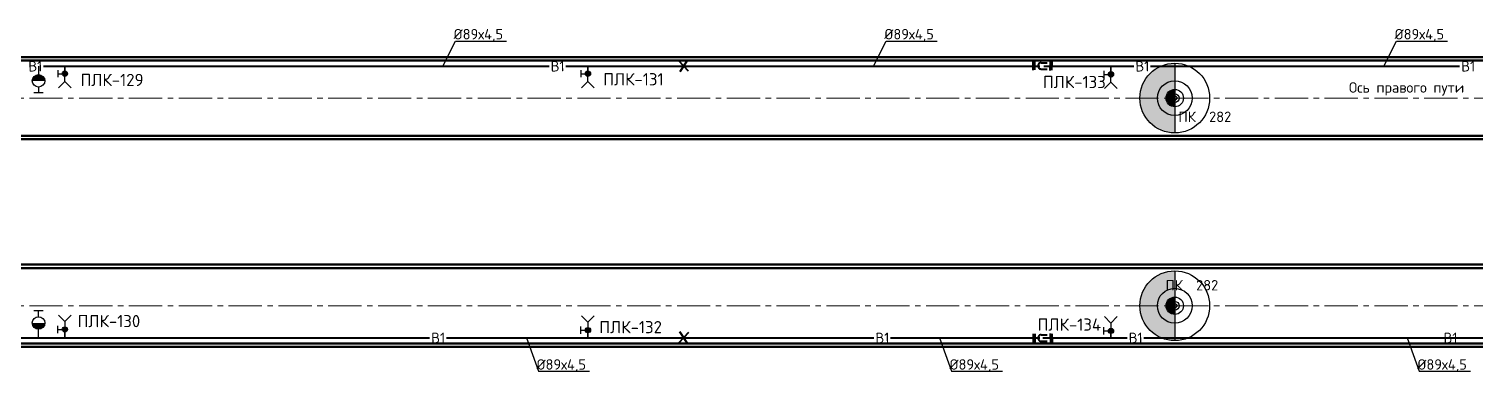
# Paper-space layout 'л2-л8' of a CAD drawing. Header units: millimetres. Extents: x 10032 to 18918, y -3051 to 627.
# Drawn here: x 14213.1 to 14627.9, y 143.4 to 241.9 of the extents above; entities that cross this region are included whole.
import ezdxf

# ---------------------------------------------------------------- set-up
doc = ezdxf.new("R2010")
doc.units = ezdxf.units.MM
doc.header["$LTSCALE"] = 0.5
doc.linetypes.add('CENTER2', pattern=[28.575, 19.05, -3.175, 3.175, -3.175])
for name, color, linetype in [('1_NADPIS', 7, 'Continuous'), ('3_Текст', 7, 'Continuous'), ('ВК_надписи', 7, 'Continuous'), ('ВК_сети', 4, 'Continuous'), ('ГТ_ПК', 2, 'Continuous'), ('ГТ_ПК @ 0.25', 2, 'Continuous'), ('ГТ_ПК @ 0.5', 2, 'Continuous'), ('ГТ_ПК @ 1', 2, 'Continuous'), ('ГТ_ПК @ 2', 2, 'Continuous'), ('ГТ_ПК @ 4', 2, 'Continuous')]:
    doc.layers.add(name, color=color, linetype=linetype)
for name, color, linetype, lineweight in [('1_PK500', 5, 'Continuous', 35), ('А_Конструкции', 4, 'Continuous', 50), ('АР_Оси', 242, 'CENTER2', 18)]:
    doc.layers.add(name, color=color, linetype=linetype, lineweight=lineweight)
doc.styles.add('Стандарт ММП', font='isocpeur.ttf')

# ---------------------------------------------------------------- blocks, each defined once
blk = doc.blocks.new('ПК')
at = {"layer": 'ГТ_ПК'}
blk.add_hatch(color=0, dxfattribs=at).paths.add_polyline_path([(0, -2.5, 0.414214), (2.5, 0, 0.414214), (0, 2.5)])
at = {"layer": 'ГТ_ПК', "color": 0}
blk.add_line((0, -2.5), (0, 2.5), dxfattribs=at)
blk.add_circle((0, 0), 2.5, dxfattribs=at)
blk = doc.blocks.new('*U665')
at = {"layer": 'ГТ_ПК @ 0.25', "extrusion": (9.32183e-09, 7.72587e-22, 1), "xscale": 0.2500000000000061, "yscale": 0.2500000000000053, "zscale": 0.2500000000000053, "rotation": 180}
blk.add_blockref('ПК', (14541.76, 222.06, 0), dxfattribs=at)
at = {"layer": 'ГТ_ПК @ 0.5', "extrusion": (9.32183e-09, 7.72587e-22, 1), "xscale": 0.5000000000000188, "yscale": 0.5000000000000173, "zscale": 0.5000000000000173, "rotation": 180}
blk.add_blockref('ПК', (14541.76, 222.06, 0), dxfattribs=at)
at = {"layer": 'ГТ_ПК @ 1', "extrusion": (9.32183e-09, 7.72587e-22, 1), "rotation": 179.9999999999641}
blk.add_blockref('ПК', (14541.76, 222.06, 0), dxfattribs=at)
at = {"layer": 'ГТ_ПК @ 2', "extrusion": (9.32183e-09, 7.72587e-22, 1), "xscale": 2.000000000000075, "yscale": 2.000000000000069, "zscale": 2.000000000000069, "rotation": 180}
blk.add_blockref('ПК', (14541.76, 222.06, 0), dxfattribs=at)
at = {"layer": 'ГТ_ПК @ 4', "extrusion": (9.32183e-09, 7.72587e-22, 1), "xscale": 4.000000000000097, "yscale": 4.000000000000085, "zscale": 4.000000000000085, "rotation": 180}
blk.add_blockref('ПК', (14541.76, 222.06, 0), dxfattribs=at)
blk = doc.blocks.new('*U668')
at = {"layer": 'ГТ_ПК @ 0.25', "extrusion": (9.32183e-09, 7.72587e-22, 1), "xscale": 0.2500000000000061, "yscale": 0.2500000000000053, "zscale": 0.2500000000000053, "rotation": 180}
blk.add_blockref('ПК', (14541.76, 162.46, 0), dxfattribs=at)
at = {"layer": 'ГТ_ПК @ 0.5', "extrusion": (9.32183e-09, 7.72587e-22, 1), "xscale": 0.5000000000000188, "yscale": 0.5000000000000173, "zscale": 0.5000000000000173, "rotation": 180}
blk.add_blockref('ПК', (14541.76, 162.46, 0), dxfattribs=at)
at = {"layer": 'ГТ_ПК @ 1', "extrusion": (9.32183e-09, 7.72587e-22, 1), "rotation": 179.9999999999641}
blk.add_blockref('ПК', (14541.76, 162.46, 0), dxfattribs=at)
at = {"layer": 'ГТ_ПК @ 2', "extrusion": (9.32183e-09, 7.72587e-22, 1), "xscale": 2.000000000000075, "yscale": 2.000000000000069, "zscale": 2.000000000000069, "rotation": 180}
blk.add_blockref('ПК', (14541.76, 162.46, 0), dxfattribs=at)
at = {"layer": 'ГТ_ПК @ 4', "extrusion": (9.32183e-09, 7.72587e-22, 1), "xscale": 4.000000000000097, "yscale": 4.000000000000085, "zscale": 4.000000000000085, "rotation": 180}
blk.add_blockref('ПК', (14541.76, 162.46, 0), dxfattribs=at)

psp = doc.layouts.new('л2-л8')

# ---------------------------------------------------------------- hatches: boundary and pattern name
at = {"layer": 'ВК_сети', "ltscale": 0.5}
h = psp.add_hatch(color=1, dxfattribs=at)
h.paths.add_polyline_path([(14214.1084, 227.0124), (14217.7084, 227.0124, 0.09159777), (14217.5896, 227.6555), (14214.2273, 227.6555, 0.09159777)])
h.paths.add_polyline_path([(14214.2273, 227.6555), (14217.5896, 227.6555, 0.68812614)])
h = psp.add_hatch(color=5, dxfattribs=at)
h.paths.add_polyline_path([(14224.2201, 229.0713, 0.41421356), (14223.4701, 229.8213), (14223.4701, 229.0713)])
h.paths.add_polyline_path([(14224.2201, 229.0713), (14223.4701, 229.0713), (14223.4701, 228.3213, 0.41421356)])
h.paths.add_polyline_path([(14223.4701, 229.0713), (14223.4701, 229.8213, 0.58408052), (14222.8282, 228.6833)])
h.paths.add_polyline_path([(14223.4701, 228.3213), (14223.4701, 229.0713), (14222.8282, 228.6833, 0.26256208)])
h = psp.add_hatch(color=5, dxfattribs=at)
h.paths.add_polyline_path([(14374.2208, 229.07, 0.41421356), (14373.4708, 229.82), (14373.4708, 229.07)])
h.paths.add_polyline_path([(14374.2208, 229.07), (14373.4708, 229.07), (14373.4708, 228.32, 0.41421356)])
h.paths.add_polyline_path([(14373.4708, 229.07), (14373.4708, 229.82, 0.58408052), (14372.829, 228.682)])
h.paths.add_polyline_path([(14373.4708, 228.32), (14373.4708, 229.07), (14372.829, 228.682, 0.26256208)])
h = psp.add_hatch(color=5, dxfattribs=at)
h.paths.add_polyline_path([(14524.2216, 228.8687, 0.41421356), (14523.4716, 229.6187), (14523.4716, 228.8687)])
h.paths.add_polyline_path([(14524.2216, 228.8687), (14523.4716, 228.8687), (14523.4716, 228.1187, 0.41421356)])
h.paths.add_polyline_path([(14523.4716, 228.8687), (14523.4716, 229.6187, 0.58408052), (14522.8298, 228.4807)])
h.paths.add_polyline_path([(14523.4716, 228.1187), (14523.4716, 228.8687), (14522.8298, 228.4807, 0.26256208)])
h = psp.add_hatch(color=1, dxfattribs=at)
h.paths.add_polyline_path([(14214.1084, 157.5071), (14217.7084, 157.5071, -0.09159777), (14217.5896, 156.8639), (14214.2273, 156.8639, -0.09159777)])
h.paths.add_polyline_path([(14214.2273, 156.8639), (14217.5896, 156.8639, -0.68812614)])
h = psp.add_hatch(color=1, dxfattribs=at)
h.paths.add_polyline_path([(14214.1084, 157.5071), (14217.7084, 157.5071, -0.09159777), (14217.5896, 156.8639), (14214.2273, 156.8639, -0.09159777)])
h.paths.add_polyline_path([(14214.2273, 156.8639), (14217.5896, 156.8639, -0.68812614)])
h = psp.add_hatch(color=5, dxfattribs=at)
h.paths.add_polyline_path([(14224.2201, 155.6481, -0.41421356), (14223.4701, 154.8981), (14223.4701, 155.6481)])
h.paths.add_polyline_path([(14224.2201, 155.6481), (14223.4701, 155.6481), (14223.4701, 156.3981, -0.41421356)])
h.paths.add_polyline_path([(14223.4701, 155.6481), (14223.4701, 154.8981, -0.58408052), (14222.8282, 156.0361)])
h.paths.add_polyline_path([(14223.4701, 156.3981), (14223.4701, 155.6481), (14222.8282, 156.0361, -0.26256208)])
h = psp.add_hatch(color=5, dxfattribs=at)
h.paths.add_polyline_path([(14374.2208, 155.4468, -0.41421356), (14373.4708, 154.6968), (14373.4708, 155.4468)])
h.paths.add_polyline_path([(14374.2208, 155.4468), (14373.4708, 155.4468), (14373.4708, 156.1968, -0.41421356)])
h.paths.add_polyline_path([(14373.4708, 155.4468), (14373.4708, 154.6968, -0.58408052), (14372.829, 155.8348)])
h.paths.add_polyline_path([(14373.4708, 156.1968), (14373.4708, 155.4468), (14372.829, 155.8348, -0.26256208)])
h = psp.add_hatch(color=5, dxfattribs=at)
h.paths.add_polyline_path([(14524.2216, 155.2455, -0.41421356), (14523.4716, 154.4955), (14523.4716, 155.2455)])
h.paths.add_polyline_path([(14524.2216, 155.2455), (14523.4716, 155.2455), (14523.4716, 155.9955, -0.41421356)])
h.paths.add_polyline_path([(14523.4716, 155.2455), (14523.4716, 154.4955, -0.58408052), (14522.8298, 155.6335)])
h.paths.add_polyline_path([(14523.4716, 155.9955), (14523.4716, 155.2455), (14522.8298, 155.6335, -0.26256208)])

# ---------------------------------------------------------------- linework, layer by layer
at = {"layer": 'А_Конструкции'}
for p, q in [((13541.7584, 233.8597), (14870.8341, 233.8597)), ((13541.7584, 232.8597), (14870.8341, 232.8597)), ((13541.7584, 211.2597), (14870.8341, 211.2597)), ((13541.7584, 210.2597), (14870.8341, 210.2597)), ((13541.7584, 174.2597), (14870.8341, 174.2597)), ((13541.7584, 173.2597), (14870.8341, 173.2597)), ((13541.7584, 151.6597), (14870.8341, 151.6597)), ((13541.7584, 150.6597), (14870.8341, 150.6597))]:
    psp.add_line(p, q, dxfattribs=at)
at = {"layer": 'АР_Оси', "color": 7}
for p, q in [((13541.7584, 222.0597), (14869.2776, 222.0597)), ((13541.7584, 162.4597), (14869.2776, 162.4597))]:
    psp.add_line(p, q, dxfattribs=at)
at = {"layer": 'ВК_надписи'}
for p, q in [((14331.8328, 231.2513, 0), (14335.4925, 238.449, 0)), ((14335.4925, 238.449, 0), (14350.132, 238.449, 0)), ((14455.3636, 231.2513, 0), (14459.0233, 238.449, 0)), ((14459.0233, 238.449, 0), (14473.6628, 238.449, 0)), ((14601.6999, 231.2513, 0), (14605.3596, 238.449, 0)), ((14605.3596, 238.449, 0), (14619.9991, 238.449, 0)), ((14355.8139, 153.2681, 0), (14359.2662, 143.637, 0)), ((14474.2507, 153.2681, 0), (14477.703, 143.637, 0)), ((14608.4346, 153.2681, 0), (14611.8869, 143.637, 0)), ((14359.2662, 143.637, 0), (14373.9056, 143.637, 0)), ((14477.703, 143.637, 0), (14492.3424, 143.637, 0)), ((14611.8869, 143.637, 0), (14626.5263, 143.637, 0))]:
    psp.add_line(p, q, dxfattribs=at)
at = {"layer": 'ВК_сети', "color": 5, "lineweight": 40, "ltscale": 0.5}
for p, q in [((14402.2865, 229.7555, 0), (14399.5304, 232.747, 0)), ((14402.042, 232.9399, 0), (14399.7748, 229.5626, 0)), ((14501.1448, 230.0938, 0), (14501.1752, 232.5763, 0)), ((14501.6412, 230.1538, 0), (14501.6716, 232.6363, 0)), ((14506.0444, 230.0337, 0), (14506.0748, 232.5162, 0)), ((14506.5407, 230.0938, 0), (14506.5712, 232.5763, 0)), ((14503.4643, 230.4092, 0), (14505.1352, 230.3887, 0)), ((14503.4863, 232.2041, 0), (14505.1572, 232.1836, 0)), ((14402.2865, 154.7639, 0), (14399.5304, 151.7723, 0)), ((14402.042, 151.5795, 0), (14399.7748, 154.9567, 0)), ((14501.1448, 154.4256, 0), (14501.1752, 151.9431, 0)), ((14501.6412, 154.3655, 0), (14501.6716, 151.883, 0)), ((14503.4643, 154.1102, 0), (14505.1352, 154.1306, 0)), ((14506.0444, 154.4856, 0), (14506.0748, 152.0031, 0)), ((14506.5407, 154.4256, 0), (14506.5712, 151.9431, 0)), ((14503.4863, 152.3153, 0), (14505.1572, 152.3357, 0))]:
    psp.add_line(p, q, dxfattribs=at)
at = {"layer": 'ВК_сети', "color": 1, "ltscale": 0.5}
for p, q in [((14215.9084, 231.2513, 0), (14215.9084, 228.8124, 0)), ((14215.9084, 225.2124, 0), (14215.9084, 223.5594, 0)), ((14217.2503, 223.5594, 0), (14214.5665, 223.5594, 0)), ((14217.2503, 160.96, 0), (14214.5665, 160.96, 0)), ((14217.2503, 160.96, 0), (14214.5665, 160.96, 0)), ((14215.9084, 159.3071, 0), (14215.9084, 160.96, 0)), ((14215.9084, 159.3071, 0), (14215.9084, 160.96, 0)), ((14215.9084, 153.2682, 0), (14215.9084, 155.7071, 0)), ((14215.9084, 153.2682, 0), (14215.9084, 155.7071, 0))]:
    psp.add_line(p, q, dxfattribs=at)
at = {"layer": 'ВК_сети', "color": 5, "ltscale": 0.5}
for p, q in [((14221.4405, 230.1029, 0), (14221.4405, 228.0411, 0)), ((14221.4405, 229.072, 0), (14223.4701, 229.072, 0)), ((14223.4084, 226.8125, 0), (14223.4084, 231.2512, 0)), ((14371.4412, 230.1017, 0), (14371.4412, 228.0398, 0)), ((14371.4412, 229.0707, 0), (14373.4708, 229.0707, 0)), ((14373.4092, 226.8112, 0), (14373.4092, 231.2499, 0)), ((14521.442, 229.9004, 0), (14521.442, 227.8385, 0)), ((14521.442, 228.8694, 0), (14523.4716, 228.8694, 0)), ((14523.41, 226.6099, 0), (14523.41, 231.0487, 0)), ((14223.4084, 226.8125, 0), (14221.5842, 224.9883, 0)), ((14223.4084, 226.8125, 0), (14225.2326, 224.9883, 0)), ((14373.4092, 226.8112, 0), (14371.585, 224.987, 0)), ((14373.4092, 226.8112, 0), (14375.2334, 224.987, 0)), ((14523.41, 226.6099, 0), (14521.5858, 224.7857, 0)), ((14523.41, 226.6099, 0), (14525.2342, 224.7857, 0)), ((14223.4084, 157.9068, 0), (14221.5842, 159.731, 0)), ((14223.4084, 157.9068, 0), (14225.2326, 159.731, 0)), ((14223.4084, 157.9068, 0), (14223.4084, 153.4681, 0)), ((14373.4092, 157.7056, 0), (14371.585, 159.5297, 0)), ((14373.4092, 157.7056, 0), (14375.2334, 159.5297, 0)), ((14373.4092, 157.7056, 0), (14373.4092, 153.2668, 0)), ((14523.41, 157.5043, 0), (14521.5858, 159.3285, 0)), ((14523.41, 157.5043, 0), (14525.2342, 159.3285, 0)), ((14221.4405, 154.6164, 0), (14221.4405, 156.6782, 0)), ((14221.4405, 155.6473, 0), (14223.4701, 155.6473, 0)), ((14371.4412, 154.4151, 0), (14371.4412, 156.4769, 0)), ((14371.4412, 155.446, 0), (14373.4708, 155.446, 0)), ((14521.442, 154.2138, 0), (14521.442, 156.2757, 0)), ((14521.442, 155.2447, 0), (14523.4716, 155.2447, 0)), ((14523.41, 157.5043, 0), (14523.41, 153.0655, 0))]:
    psp.add_line(p, q, dxfattribs=at)
at = {"layer": 'ВК_сети', "color": 1, "lineweight": 30, "ltscale": 0.5, "extrusion": (-3.27269e-07, 1.1423e-06, 1)}
for p, q in [((14223.4084, 231.2512, 0), (14223.4084, 228.2963, 0)), ((14373.4092, 231.2499, 0), (14373.4092, 228.295, 0)), ((14523.41, 231.0487, 0), (14523.41, 228.0938, 0))]:
    psp.add_line(p, q, dxfattribs=at)
at = {"layer": 'ВК_сети', "color": 1, "lineweight": 30, "ltscale": 0.5}
for p, q in [((14215.9084, 156.2296, -0.0001), (14215.3911, 156.2334, -0.0001)), ((14215.9084, 156.2296, -0.0001), (14215.3911, 156.2334, -0.0001)), ((14215.9055, 155.8276, -0.0001), (14215.9084, 156.2296, -0.0001)), ((14215.9055, 155.8276, -0.0001), (14215.9084, 156.2296, -0.0001)), ((14215.9084, 156.2296, -0.0001), (14216.4258, 156.2258, -0.0001)), ((14215.9084, 156.2296, -0.0001), (14216.4258, 156.2258, -0.0001))]:
    psp.add_line(p, q, dxfattribs=at)
at = {"layer": 'ВК_сети', "color": 1, "lineweight": 30, "ltscale": 0.5, "extrusion": (-3.27269e-07, -1.1423e-06, 1)}
for p, q in [((14223.4084, 153.4681, 0), (14223.4084, 156.423, 0)), ((14373.4092, 153.2668, 0), (14373.4092, 156.2217, 0)), ((14523.41, 153.0655, 0), (14523.41, 156.0204, 0))]:
    psp.add_line(p, q, dxfattribs=at)
at = {"layer": 'ВК_сети', "color": 2, "lineweight": 40, "ltscale": 0.5, "elevation": 0}
for points in [[(14217.3317, 231.2513), (14362.3201, 231.2513)], [(14367.1203, 231.2513), (14503.0596, 231.2513)], [(14504.1903, 231.2513), (14530.012, 231.2513)], [(14534.8123, 231.2513), (14623.4591, 231.2513)], [(14166.6605, 153.2681), (14328.0607, 153.2681)], [(14332.8609, 153.2681), (14455.4534, 153.2681)], [(14460.2536, 153.2681), (14503.0609, 153.2681)], [(14503.9471, 153.2681), (14528.0896, 153.2681)], [(14532.8898, 153.2681), (14645.4159, 153.2681)]]:
    psp.add_lwpolyline(points, dxfattribs=at)
at = {"layer": 'ВК_сети', "color": 1, "ltscale": 0.5}
for centre in [(14215.9084, 227.0124, 0), (14215.9084, 157.5071, 0), (14215.9084, 157.5071, 0)]:
    psp.add_circle(centre, 1.8, dxfattribs=at)
at = {"layer": 'ВК_сети', "color": 5, "ltscale": 0.5}
for centre in [(14223.4701, 229.0713, 0), (14373.4708, 229.07, 0), (14523.4716, 228.8687, 0), (14223.4701, 155.6481, 0), (14373.4708, 155.4468, 0), (14523.4716, 155.2455, 0)]:
    psp.add_circle(centre, 0.75, dxfattribs=at)
at = {"layer": 'ВК_сети', "color": 5, "lineweight": 40, "ltscale": 0.5}
for centre, start, end in [((14503.4084, 231.3075, 0), 85.038167, 273.557419), ((14503.4084, 153.2119, 0), 86.442581, 274.961833)]:
    psp.add_arc(centre, 0.9, start, end, dxfattribs=at)

# ---------------------------------------------------------------- block references
at = {"layer": 'ГТ_ПК', "color": 6, "linetype": 'Continuous', "lineweight": 120}
for name in ['*U665', '*U668']:
    psp.add_blockref(name, (0, 0), dxfattribs=at)

# ---------------------------------------------------------------- texts
at = {"layer": '1_NADPIS', "linetype": 'Continuous', "style": 'Стандарт ММП'}
for s, p in [('ПЛК-129', (14227.9329, 225.5301, 0)), ('ПЛК-131', (14377.8377, 225.7229, 0)), ('ПЛК-133', (14503.9429, 224.9395, 0)), ('ПЛК-130', (14227.1084, 156.2974, 0)), ('ПЛК-132', (14376.7208, 154.5647, 0)), ('ПЛК-134', (14502.4278, 155.3034, 0))]:
    psp.add_text(s, height=3.5, rotation=360, dxfattribs=at).set_placement(p)
at = {"layer": '1_PK500', "style": 'Стандарт ММП'}
for p in [(14212.9969, 229.6883), (14362.7855, 229.6883), (14530.4775, 229.6883), (14623.9245, 229.6883), (14328.5261, 151.7051), (14455.9188, 151.7051), (14528.555, 151.7051), (14618.8521, 151.7051)]:
    psp.add_text('В1', height=3, rotation=0.560426, dxfattribs=at).set_placement(p)
at = {"layer": '3_Текст', "color": 255, "style": 'Стандарт ММП'}
psp.add_text('Ось правого пути', height=3, dxfattribs=at).set_placement((14591.7275, 223.6207))
at = {"layer": 'ВК_надписи', "lineweight": 30, "ltscale": 0.5, "style": 'Стандарт ММП'}
for p in [(14334.9316, 238.9201, 0), (14458.4624, 238.9201, 0), (14604.7987, 238.9201, 0), (14358.7053, 144.1082, 0), (14477.1421, 144.1082, 0), (14611.326, 144.1082, 0)]:
    psp.add_text('%%C89х4,5', height=3, dxfattribs=at).set_placement(p)
at = {"layer": 'ВК_надписи', "char_height": 3, "attachment_point": 8, "style": 'Стандарт ММП'}
for insert in [(14550.3912, 215.1855), (14546.6667, 166.8349)]:
    psp.add_mtext('ПК  282', dxfattribs=dict(at, insert=insert))

doc.saveas('drawing.dxf')
